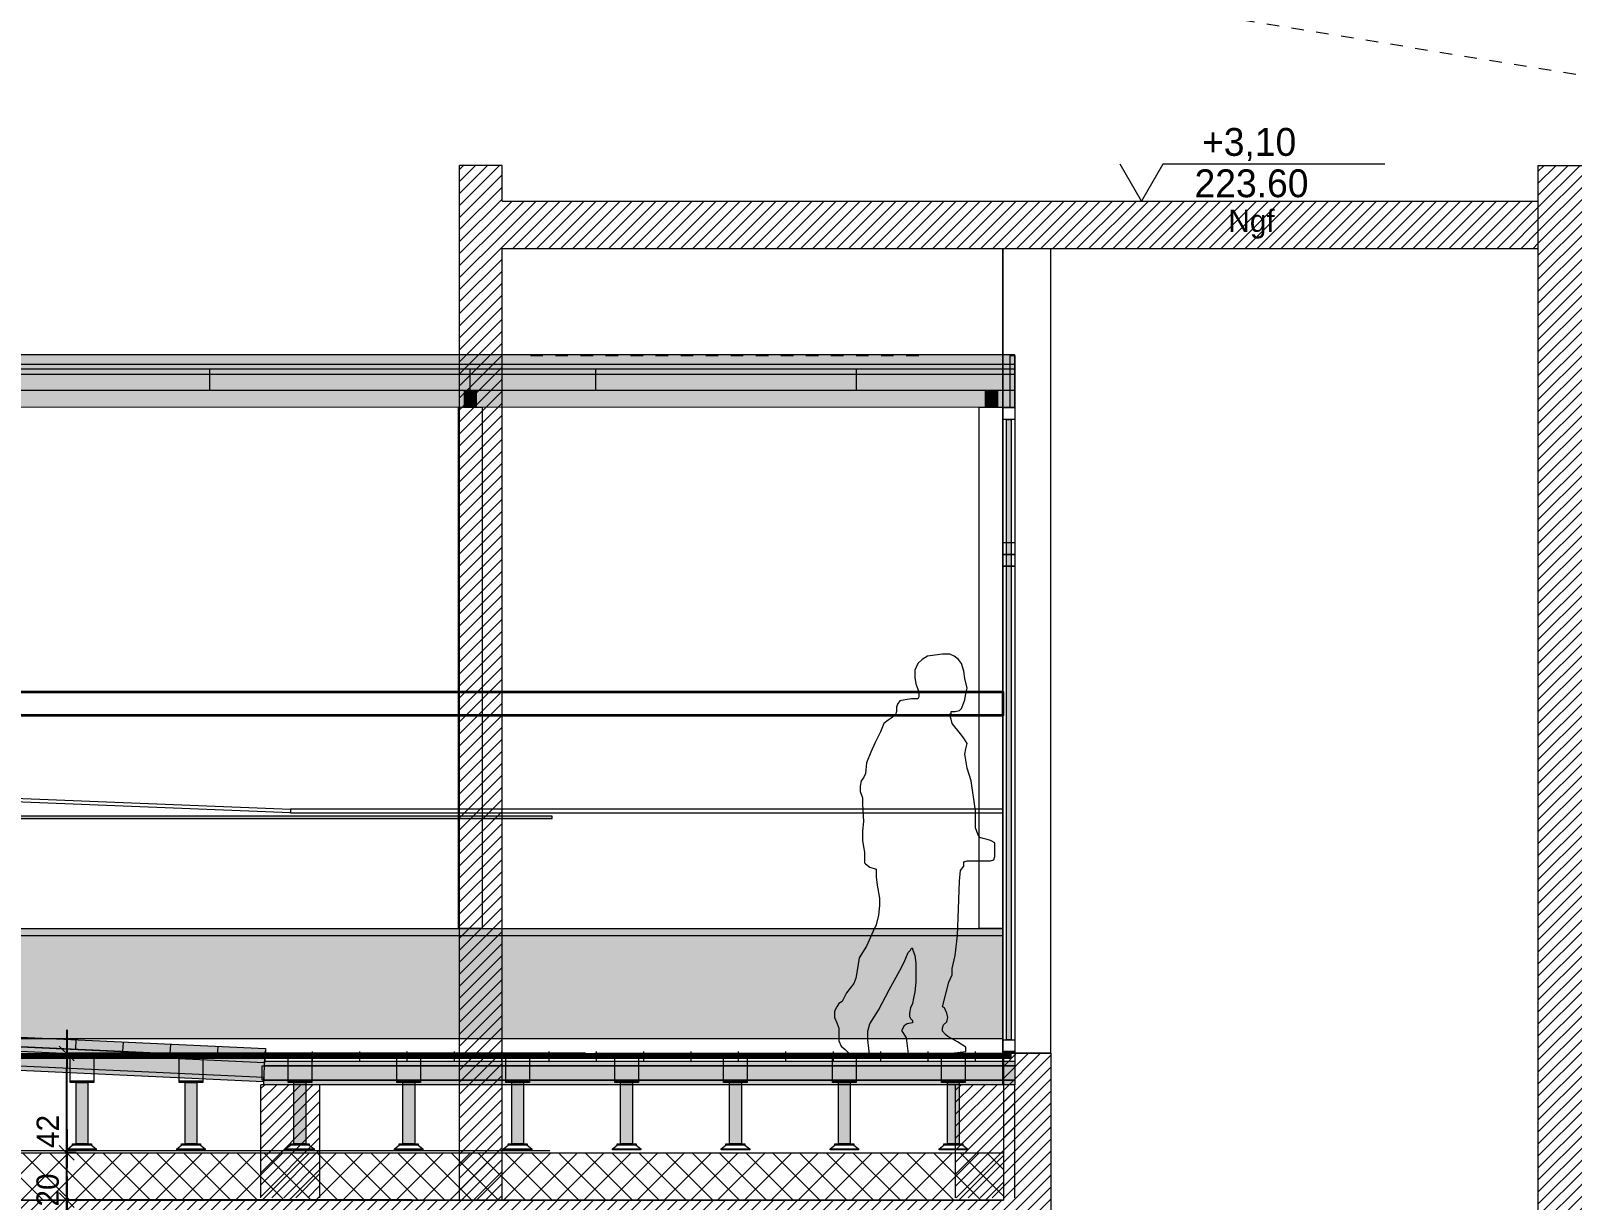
# Model space of a CAD drawing. Header units: centimetres. Extents: x -6341 to 23117, y -10090 to 8065.
# Drawn here: x 8779 to 9430, y -5152 to -4658 of the extents above; entities that cross this region are included whole.
import ezdxf

# ---------------------------------------------------------------- set-up
doc = ezdxf.new("R2010")
doc.units = ezdxf.units.CM
doc.header["$LTSCALE"] = 12.7
doc.header["$PDMODE"] = 1
doc.header["$PDSIZE"] = -2
doc.linetypes.add('Style de ligne -18', pattern=[0.328084, 0.109361, -0.218723])
doc.linetypes.add('VW-01', pattern=[0.83312, 0.41656, -0.41656])
doc.layers.get('0').update_dxf_attribs({"lineweight": 5})
for name, color, linetype, lineweight in [('B BATI-murs', 7, 'Continuous', 35), ('B Général', 7, 'Continuous', 5), ('C ANNOTATIONS-cotation', 7, 'Continuous', 5), ('Général', 7, 'Continuous', 5)]:
    doc.layers.add(name, color=color, linetype=linetype, lineweight=lineweight)
doc.styles.add('Arial', font='arial.ttf')
doc.styles.add('Eurostile', font='')
doc.styles.get('Eurostile').set_extended_font_data('Eurostile')
doc.dimstyles.new('100é', dxfattribs={"dimtxt": 30.30306, "dimasz": 6.232178, "dimexe": 0, "dimexo": 25, "dimgap": 1, "dimtad": 1, "dimdec": 1, "dimtxsty": 'Arial', "dimblk": 'VW_SLASH', "dimblk1": 'VW_SLASH', "dimblk2": 'VW_SLASH', "dimcen": 0, "dimdle": 10, "dimse1": 1, "dimse2": 1, "dimazin": 0, "dimtfac": 1, "dimtdec": 1, "dimtix": 1, "dimtmove": 0, "dimatfit": 0, "dimldrblk": 'VW_FILLEDARROW', "dimfxl": 1, "dimfrac": 2, "dimtolj": 1, "dimarcsym": 0})
pattern_1 = [(45, (0, 0), (2.4253472, -2.6458333), [])]

# ---------------------------------------------------------------- blocks, each defined once
blk = doc.blocks.new('Groupe-184-1')
at = {"layer": 'B BATI-murs', "linetype": 'Continuous', "lineweight": 0}
for points in [[(8795.48, -5102.13), (8805.48, -5102.13), (8805.48, -5102.63), (8795.48, -5102.63)], [(8797.98, -5102.63), (8802.98, -5102.63), (8802.98, -5128.63), (8797.98, -5128.63)], [(8796.48, -5128.63), (8804.48, -5128.63), (8804.48, -5129.13), (8796.48, -5129.13)], [(8794.48, -5130.63), (8806.48, -5130.63), (8806.48, -5131.13), (8794.48, -5131.13)]]:
    blk.add_hatch(color=7, dxfattribs=at).paths.add_polyline_path(points)
at = {"layer": 'B BATI-murs', "color": 7, "linetype": 'Continuous', "lineweight": 13}
for p, q in [((8794.48, -5130.63), (8796.48, -5129.13)), ((8804.48, -5129.13), (8806.48, -5130.63))]:
    blk.add_line(p, q, dxfattribs=at)
at = {"layer": 'B BATI-murs', "color": 7, "linetype": 'Continuous', "lineweight": 13, "flags": 128}
for points in [[(8795.48, -5102.13), (8805.48, -5102.13), (8805.48, -5102.63), (8795.48, -5102.63)], [(8797.98, -5102.63), (8802.98, -5102.63), (8802.98, -5128.63), (8797.98, -5128.63)], [(8796.48, -5128.63), (8804.48, -5128.63), (8804.48, -5129.13), (8796.48, -5129.13)], [(8794.48, -5130.63), (8806.48, -5130.63), (8806.48, -5131.13), (8794.48, -5131.13)]]:
    blk.add_lwpolyline(points, close=True, dxfattribs=at)
blk = doc.blocks.new('Groupe-185-1')
at = {"layer": 'B BATI-murs', "linetype": 'Continuous', "lineweight": 0}
for points in [[(8841.48, -5102.13), (8851.48, -5102.13), (8851.48, -5102.63), (8841.48, -5102.63)], [(8843.98, -5102.63), (8848.98, -5102.63), (8848.98, -5128.63), (8843.98, -5128.63)], [(8842.48, -5128.63), (8850.48, -5128.63), (8850.48, -5129.13), (8842.48, -5129.13)], [(8840.48, -5130.63), (8852.48, -5130.63), (8852.48, -5131.13), (8840.48, -5131.13)]]:
    blk.add_hatch(color=7, dxfattribs=at).paths.add_polyline_path(points)
at = {"layer": 'B BATI-murs', "color": 7, "linetype": 'Continuous', "lineweight": 13}
for p, q in [((8840.48, -5130.63), (8842.48, -5129.13)), ((8850.48, -5129.13), (8852.48, -5130.63))]:
    blk.add_line(p, q, dxfattribs=at)
at = {"layer": 'B BATI-murs', "color": 7, "linetype": 'Continuous', "lineweight": 13, "flags": 128}
for points in [[(8841.48, -5102.13), (8851.48, -5102.13), (8851.48, -5102.63), (8841.48, -5102.63)], [(8843.98, -5102.63), (8848.98, -5102.63), (8848.98, -5128.63), (8843.98, -5128.63)], [(8842.48, -5128.63), (8850.48, -5128.63), (8850.48, -5129.13), (8842.48, -5129.13)], [(8840.48, -5130.63), (8852.48, -5130.63), (8852.48, -5131.13), (8840.48, -5131.13)]]:
    blk.add_lwpolyline(points, close=True, dxfattribs=at)
blk = doc.blocks.new('Groupe-186-1')
at = {"layer": 'B BATI-murs', "linetype": 'Continuous', "lineweight": 0}
for points in [[(8887.48, -5102.13), (8897.48, -5102.13), (8897.48, -5102.63), (8887.48, -5102.63)], [(8889.98, -5102.63), (8894.98, -5102.63), (8894.98, -5128.63), (8889.98, -5128.63)], [(8888.48, -5128.63), (8896.48, -5128.63), (8896.48, -5129.13), (8888.48, -5129.13)], [(8886.48, -5130.63), (8898.48, -5130.63), (8898.48, -5131.13), (8886.48, -5131.13)]]:
    blk.add_hatch(color=7, dxfattribs=at).paths.add_polyline_path(points)
at = {"layer": 'B BATI-murs', "color": 7, "linetype": 'Continuous', "lineweight": 13}
for p, q in [((8886.48, -5130.63), (8888.48, -5129.13)), ((8896.48, -5129.13), (8898.48, -5130.63))]:
    blk.add_line(p, q, dxfattribs=at)
at = {"layer": 'B BATI-murs', "color": 7, "linetype": 'Continuous', "lineweight": 13, "flags": 128}
for points in [[(8887.48, -5102.13), (8897.48, -5102.13), (8897.48, -5102.63), (8887.48, -5102.63)], [(8889.98, -5102.63), (8894.98, -5102.63), (8894.98, -5128.63), (8889.98, -5128.63)], [(8888.48, -5128.63), (8896.48, -5128.63), (8896.48, -5129.13), (8888.48, -5129.13)], [(8886.48, -5130.63), (8898.48, -5130.63), (8898.48, -5131.13), (8886.48, -5131.13)]]:
    blk.add_lwpolyline(points, close=True, dxfattribs=at)
blk = doc.blocks.new('Groupe-187-1')
at = {"layer": 'B BATI-murs', "linetype": 'Continuous', "lineweight": 0}
for points in [[(8933.48, -5102.13), (8943.48, -5102.13), (8943.48, -5102.63), (8933.48, -5102.63)], [(8935.98, -5102.63), (8940.98, -5102.63), (8940.98, -5128.63), (8935.98, -5128.63)], [(8934.48, -5128.63), (8942.48, -5128.63), (8942.48, -5129.13), (8934.48, -5129.13)], [(8932.48, -5130.63), (8944.48, -5130.63), (8944.48, -5131.13), (8932.48, -5131.13)]]:
    blk.add_hatch(color=7, dxfattribs=at).paths.add_polyline_path(points)
at = {"layer": 'B BATI-murs', "color": 7, "linetype": 'Continuous', "lineweight": 13}
for p, q in [((8932.48, -5130.63), (8934.48, -5129.13)), ((8942.48, -5129.13), (8944.48, -5130.63))]:
    blk.add_line(p, q, dxfattribs=at)
at = {"layer": 'B BATI-murs', "color": 7, "linetype": 'Continuous', "lineweight": 13, "flags": 128}
for points in [[(8933.48, -5102.13), (8943.48, -5102.13), (8943.48, -5102.63), (8933.48, -5102.63)], [(8935.98, -5102.63), (8940.98, -5102.63), (8940.98, -5128.63), (8935.98, -5128.63)], [(8934.48, -5128.63), (8942.48, -5128.63), (8942.48, -5129.13), (8934.48, -5129.13)], [(8932.48, -5130.63), (8944.48, -5130.63), (8944.48, -5131.13), (8932.48, -5131.13)]]:
    blk.add_lwpolyline(points, close=True, dxfattribs=at)
blk = doc.blocks.new('Groupe-188-1')
at = {"layer": 'B BATI-murs', "linetype": 'Continuous', "lineweight": 0}
for points in [[(8979.48, -5102.13), (8989.48, -5102.13), (8989.48, -5102.63), (8979.48, -5102.63)], [(8981.98, -5102.63), (8986.98, -5102.63), (8986.98, -5128.63), (8981.98, -5128.63)], [(8980.48, -5128.63), (8988.48, -5128.63), (8988.48, -5129.13), (8980.48, -5129.13)], [(8978.48, -5130.63), (8990.48, -5130.63), (8990.48, -5131.13), (8978.48, -5131.13)]]:
    blk.add_hatch(color=7, dxfattribs=at).paths.add_polyline_path(points)
at = {"layer": 'B BATI-murs', "color": 7, "linetype": 'Continuous', "lineweight": 13}
for p, q in [((8978.48, -5130.63), (8980.48, -5129.13)), ((8988.48, -5129.13), (8990.48, -5130.63))]:
    blk.add_line(p, q, dxfattribs=at)
at = {"layer": 'B BATI-murs', "color": 7, "linetype": 'Continuous', "lineweight": 13, "flags": 128}
for points in [[(8979.48, -5102.13), (8989.48, -5102.13), (8989.48, -5102.63), (8979.48, -5102.63)], [(8981.98, -5102.63), (8986.98, -5102.63), (8986.98, -5128.63), (8981.98, -5128.63)], [(8980.48, -5128.63), (8988.48, -5128.63), (8988.48, -5129.13), (8980.48, -5129.13)], [(8978.48, -5130.63), (8990.48, -5130.63), (8990.48, -5131.13), (8978.48, -5131.13)]]:
    blk.add_lwpolyline(points, close=True, dxfattribs=at)
blk = doc.blocks.new('Groupe-189-1')
at = {"layer": 'B BATI-murs', "linetype": 'Continuous', "lineweight": 0}
for points in [[(9025.48, -5102.13), (9035.48, -5102.13), (9035.48, -5102.63), (9025.48, -5102.63)], [(9027.98, -5102.63), (9032.98, -5102.63), (9032.98, -5128.63), (9027.98, -5128.63)], [(9026.48, -5128.63), (9034.48, -5128.63), (9034.48, -5129.13), (9026.48, -5129.13)], [(9024.48, -5130.63), (9036.48, -5130.63), (9036.48, -5131.13), (9024.48, -5131.13)]]:
    blk.add_hatch(color=7, dxfattribs=at).paths.add_polyline_path(points)
at = {"layer": 'B BATI-murs', "color": 7, "linetype": 'Continuous', "lineweight": 13}
for p, q in [((9024.48, -5130.63), (9026.48, -5129.13)), ((9034.48, -5129.13), (9036.48, -5130.63))]:
    blk.add_line(p, q, dxfattribs=at)
at = {"layer": 'B BATI-murs', "color": 7, "linetype": 'Continuous', "lineweight": 13, "flags": 128}
for points in [[(9025.48, -5102.13), (9035.48, -5102.13), (9035.48, -5102.63), (9025.48, -5102.63)], [(9027.98, -5102.63), (9032.98, -5102.63), (9032.98, -5128.63), (9027.98, -5128.63)], [(9026.48, -5128.63), (9034.48, -5128.63), (9034.48, -5129.13), (9026.48, -5129.13)], [(9024.48, -5130.63), (9036.48, -5130.63), (9036.48, -5131.13), (9024.48, -5131.13)]]:
    blk.add_lwpolyline(points, close=True, dxfattribs=at)
blk = doc.blocks.new('Groupe-190-1')
at = {"layer": 'B BATI-murs', "linetype": 'Continuous', "lineweight": 0}
for points in [[(9071.48, -5102.13), (9081.48, -5102.13), (9081.48, -5102.63), (9071.48, -5102.63)], [(9073.98, -5102.63), (9078.98, -5102.63), (9078.98, -5128.63), (9073.98, -5128.63)], [(9072.48, -5128.63), (9080.48, -5128.63), (9080.48, -5129.13), (9072.48, -5129.13)], [(9070.48, -5130.63), (9082.48, -5130.63), (9082.48, -5131.13), (9070.48, -5131.13)]]:
    blk.add_hatch(color=7, dxfattribs=at).paths.add_polyline_path(points)
at = {"layer": 'B BATI-murs', "color": 7, "linetype": 'Continuous', "lineweight": 13}
for p, q in [((9070.48, -5130.63), (9072.48, -5129.13)), ((9080.48, -5129.13), (9082.48, -5130.63))]:
    blk.add_line(p, q, dxfattribs=at)
at = {"layer": 'B BATI-murs', "color": 7, "linetype": 'Continuous', "lineweight": 13, "flags": 128}
for points in [[(9071.48, -5102.13), (9081.48, -5102.13), (9081.48, -5102.63), (9071.48, -5102.63)], [(9073.98, -5102.63), (9078.98, -5102.63), (9078.98, -5128.63), (9073.98, -5128.63)], [(9072.48, -5128.63), (9080.48, -5128.63), (9080.48, -5129.13), (9072.48, -5129.13)], [(9070.48, -5130.63), (9082.48, -5130.63), (9082.48, -5131.13), (9070.48, -5131.13)]]:
    blk.add_lwpolyline(points, close=True, dxfattribs=at)
blk = doc.blocks.new('Groupe-191-1')
at = {"layer": 'B BATI-murs', "linetype": 'Continuous', "lineweight": 0}
for points in [[(9117.48, -5102.13), (9127.48, -5102.13), (9127.48, -5102.63), (9117.48, -5102.63)], [(9119.98, -5102.63), (9124.98, -5102.63), (9124.98, -5128.63), (9119.98, -5128.63)], [(9118.48, -5128.63), (9126.48, -5128.63), (9126.48, -5129.13), (9118.48, -5129.13)], [(9116.48, -5130.63), (9128.48, -5130.63), (9128.48, -5131.13), (9116.48, -5131.13)]]:
    blk.add_hatch(color=7, dxfattribs=at).paths.add_polyline_path(points)
at = {"layer": 'B BATI-murs', "color": 7, "linetype": 'Continuous', "lineweight": 13}
for p, q in [((9116.48, -5130.63), (9118.48, -5129.13)), ((9126.48, -5129.13), (9128.48, -5130.63))]:
    blk.add_line(p, q, dxfattribs=at)
at = {"layer": 'B BATI-murs', "color": 7, "linetype": 'Continuous', "lineweight": 13, "flags": 128}
for points in [[(9117.48, -5102.13), (9127.48, -5102.13), (9127.48, -5102.63), (9117.48, -5102.63)], [(9119.98, -5102.63), (9124.98, -5102.63), (9124.98, -5128.63), (9119.98, -5128.63)], [(9118.48, -5128.63), (9126.48, -5128.63), (9126.48, -5129.13), (9118.48, -5129.13)], [(9116.48, -5130.63), (9128.48, -5130.63), (9128.48, -5131.13), (9116.48, -5131.13)]]:
    blk.add_lwpolyline(points, close=True, dxfattribs=at)
blk = doc.blocks.new('Groupe-192-1')
at = {"layer": 'B BATI-murs', "linetype": 'Continuous', "lineweight": 0}
for points in [[(9163.48, -5102.13), (9173.48, -5102.13), (9173.48, -5102.63), (9163.48, -5102.63)], [(9165.98, -5102.63), (9170.98, -5102.63), (9170.98, -5128.63), (9165.98, -5128.63)], [(9164.48, -5128.63), (9172.48, -5128.63), (9172.48, -5129.13), (9164.48, -5129.13)], [(9162.48, -5130.63), (9174.48, -5130.63), (9174.48, -5131.13), (9162.48, -5131.13)]]:
    blk.add_hatch(color=7, dxfattribs=at).paths.add_polyline_path(points)
at = {"layer": 'B BATI-murs', "color": 7, "linetype": 'Continuous', "lineweight": 13}
for p, q in [((9162.48, -5130.63), (9164.48, -5129.13)), ((9172.48, -5129.13), (9174.48, -5130.63))]:
    blk.add_line(p, q, dxfattribs=at)
at = {"layer": 'B BATI-murs', "color": 7, "linetype": 'Continuous', "lineweight": 13, "flags": 128}
for points in [[(9163.48, -5102.13), (9173.48, -5102.13), (9173.48, -5102.63), (9163.48, -5102.63)], [(9165.98, -5102.63), (9170.98, -5102.63), (9170.98, -5128.63), (9165.98, -5128.63)], [(9164.48, -5128.63), (9172.48, -5128.63), (9172.48, -5129.13), (9164.48, -5129.13)], [(9162.48, -5130.63), (9174.48, -5130.63), (9174.48, -5131.13), (9162.48, -5131.13)]]:
    blk.add_lwpolyline(points, close=True, dxfattribs=at)
blk = doc.blocks.new('Groupe-197-1')
at = {"layer": 'B Général', "linetype": 'Continuous', "lineweight": 5, "true_color": 0x808080}
h = blk.add_hatch(dxfattribs=at)
h.set_pattern_fill('BOIS FIL HOR', color=8, style=0, pattern_type=2)
h.set_pattern_definition([(0, (10389.48964, -10248.18967), (0.352777777, -0.440972222), [])])
h.paths.add_polyline_path([(8442.48, -5090.37), (8999.18, -5090.37), (8999.18, -5092.37), (8442.48, -5092.37)])
h = blk.add_hatch(dxfattribs=at)
h.set_pattern_fill('BOIS FIL HOR', color=8, style=0, pattern_type=2)
h.set_pattern_definition([(0, (10517.98964, -10248.1429), (0.352777777, -0.440972222), [])])
h.paths.add_polyline_path([(9017.02, -5090.32), (9189.67, -5090.32), (9189.67, -5092.32), (9017.02, -5092.32)])
at = {"layer": 'B Général', "flags": 128}
for points in [[(8442.48, -5090.37), (8999.18, -5090.37), (8999.18, -5092.37), (8442.48, -5092.37)], [(9017.02, -5090.32), (9189.67, -5090.32), (9189.67, -5092.32), (9017.02, -5092.32)]]:
    blk.add_lwpolyline(points, close=True, dxfattribs=at)
at = {"layer": 'Général', "color": 7, "linetype": 'Continuous', "lineweight": 5, "flags": 128}
for points in [[(8795.48, -5092.13), (8805.48, -5092.13), (8805.48, -5102.13), (8795.48, -5102.13)], [(8841.48, -5092.13), (8851.48, -5092.13), (8851.48, -5102.13), (8841.48, -5102.13)], [(8887.48, -5092.13), (8897.48, -5092.13), (8897.48, -5102.13), (8887.48, -5102.13)], [(8933.48, -5092.13), (8943.48, -5092.13), (8943.48, -5102.13), (8933.48, -5102.13)], [(8979.48, -5092.13), (8989.48, -5092.13), (8989.48, -5102.13), (8979.48, -5102.13)], [(9025.48, -5092.13), (9035.48, -5092.13), (9035.48, -5102.13), (9025.48, -5102.13)], [(9071.48, -5092.13), (9081.48, -5092.13), (9081.48, -5102.13), (9071.48, -5102.13)], [(9117.48, -5092.13), (9127.48, -5092.13), (9127.48, -5102.13), (9117.48, -5102.13)], [(9163.48, -5092.13), (9173.48, -5092.13), (9173.48, -5102.13), (9163.48, -5102.13)]]:
    blk.add_lwpolyline(points, close=True, dxfattribs=at)
at = {"layer": 'Général', "color": 7}
for name in ['Groupe-184-1', 'Groupe-185-1', 'Groupe-186-1', 'Groupe-187-1', 'Groupe-188-1', 'Groupe-189-1', 'Groupe-190-1', 'Groupe-191-1', 'Groupe-192-1']:
    blk.add_blockref(name, (0, 0), dxfattribs=at)
blk = doc.blocks.new('Groupe-198-1')
at = {"layer": 'B Général', "color": 150, "lineweight": 18, "true_color": 0x007fff, "flags": 128}
blk.add_lwpolyline([(8443.48, -5116.37), (8443.48, -5131.37), (8998.02, -5131.37)], dxfattribs=at)
at = {"layer": 'B Général', "color": 7}
blk.add_blockref('Groupe-197-1', (0, 0), dxfattribs=at)
blk = doc.blocks.new('Homme 20PN')
at = {"layer": 'B Général', "color": 7, "linetype": 'Continuous', "lineweight": 5, "flags": 128}
blk.add_lwpolyline([(-14.67, 170.03), (-11.52, 170.03), (-8.36, 169.58), (-5.21, 169.13), (-2.95, 167.78), (-1.15, 165.98), (0.21, 163.28), (0.21, 160.13), (-0.25, 157.43), (-1.15, 155.18), (-1.6, 154.28), (-1.6, 152.93), (-1.6, 152.03), (-1.15, 151.13), (1.56, 151.13), (4.26, 150.68), (6.52, 150.23), (7.42, 148.88), (7.87, 147.53), (7.87, 145.73), (8.32, 144.37), (10.13, 143.02), (11.48, 142.12), (13.28, 140.77), (14.63, 137.17), (16.89, 132.67), (18.69, 128.62), (20.5, 124.12), (20.95, 119.62), (21.85, 117.82), (22.75, 116.47), (23.2, 114.22), (23.2, 111.97), (22.3, 109.27), (22.3, 106.57), (21.85, 99.36), (22.3, 95.31), (22.3, 91.26), (21.85, 88.56), (21.4, 86.31), (21.4, 84.06), (21.4, 83.16), (21.4, 81.81), (20.95, 81.36), (19.14, 80.01), (16.44, 79.11), (16.44, 75.96), (15.99, 72.36), (15.09, 66.96), (15.09, 63.81), (15.54, 59.75), (16.44, 55.7), (17.79, 53), (20.5, 46.7), (23.65, 41.75), (24.1, 39.05), (24.55, 36.35), (25.01, 33.2), (25.91, 30.95), (29.06, 26.9), (30.87, 23.3), (32.22, 22.4), (33.12, 21.04), (34.02, 19.24), (34.02, 16.54), (33.12, 14.29), (32.22, 12.04), (32.22, 6.64), (31.32, 4.39), (29.51, 3.04), (27.71, 1.24), (25.46, 0.34), (23.2, -0.11), (22.3, -0.11), (21.4, -0.56), (20.5, -0.11), (19.59, -0.11), (19.14, -0.11), (19.59, 3.49), (20.05, 7.09), (20.05, 10.69), (19.14, 13.84), (15.54, 19.69), (11.03, 28.25), (6.52, 36.35), (4.71, 39.95), (2.91, 44), (2.01, 44.9), (1.56, 45.8), (1.11, 45.8), (1.11, 45.35), (0.21, 42.65), (-0.25, 39.5), (-0.25, 35.45), (-0.25, 31.4), (0.21, 27.35), (0.66, 24.65), (1.11, 22.4), (2.01, 20.59), (2.46, 18.34), (2.46, 16.99), (2.01, 16.09), (1.11, 15.19), (1.11, 14.29), (3.36, 13.84), (4.71, 12.94), (5.62, 11.14), (5.62, 10.69), (5.62, 10.69), (5.17, 10.24), (3.81, 7.99), (2.91, 1.24), (2.01, 0.79), (-0.7, 0.79), (-3.4, 0.79), (-6.56, 0.79), (-11.97, 1.24), (-17.83, 1.69), (-21.44, 2.14), (-21.44, 3.94), (-17.83, 6.19), (-13.77, 8.44), (-12.87, 9.34), (-11.52, 10.69), (-11.52, 12.04), (-11.97, 13.39), (-13.32, 14.74), (-13.77, 16.54), (-13.32, 18.34), (-12.87, 19.69), (-12.42, 20.59), (-11.52, 21.04), (-14.22, 31.4), (-15.58, 34.55), (-15.58, 37.25), (-16.93, 42.65), (-17.83, 51.2), (-18.28, 62.45), (-18.73, 74.16), (-19.18, 78.66), (-20.54, 80.46), (-20.54, 82.26), (-21.89, 82.71), (-24.14, 82.71), (-26.85, 82.71), (-29.55, 82.71), (-31.81, 82.71), (-33.16, 83.16), (-33.61, 84.51), (-33.61, 85.86), (-33.61, 87.21), (-33.61, 88.56), (-33.61, 89.91), (-33.61, 90.36), (-31.81, 91.26), (-30.46, 91.71), (-28.65, 92.16), (-27.3, 92.61), (-26.4, 93.96), (-25.5, 96.66), (-25.5, 98.91), (-25.5, 101.61), (-25.5, 103.87), (-23.69, 116.47), (-21.89, 121.87), (-20.99, 127.72), (-21.44, 129.97), (-21.89, 132.22), (-20.54, 134.47), (-19.18, 136.27), (-15.58, 140.77), (-15.13, 142.57), (-14.67, 144.37), (-14.67, 144.83), (-15.13, 144.83), (-15.13, 145.73), (-16.93, 145.73), (-18.73, 146.18), (-19.63, 147.08), (-20.09, 148.43), (-20.99, 150.68), (-21.44, 153.38), (-21.89, 155.63), (-20.99, 159.68), (-20.54, 162.83), (-19.63, 165.98), (-18.28, 167.78), (-16.48, 169.13), (-14.67, 170.03), (-14.67, 170.03)], close=True, dxfattribs=at)
blk = doc.blocks.new('VW_SLASH')
at = {"color": 0, "linetype": 'ByBlock', "lineweight": -2}
blk.add_line((1.6, 0), (-1, 0), dxfattribs=at)
at = {"color": 0, "linetype": 'VW-01', "lineweight": 20, "flags": 128}
blk.add_lwpolyline([(0.5, 0.5), (-0.5, -0.5)], dxfattribs=at)
blk = doc.blocks.new('*D1281')
at = {"layer": 'C ANNOTATIONS-cotation', "color": 0, "linetype": 'Continuous', "lineweight": -2, "transparency": 16777216}
for p, q in [((9013.2, -5090.37), (8794, -5090.37)), ((8794, -5126.14), (8794, -5096.6)), ((8798.07, -5132.37), (8794, -5132.37))]:
    blk.add_line(p, q, dxfattribs=at)
at = {"layer": 'Defpoints', "color": 0, "transparency": 16777216}
for p in [(8794, -5090.37), (9038.2, -5090.37), (8823.07, -5132.37)]:
    blk.add_point(p, dxfattribs=at)
at = {"layer": 'C ANNOTATIONS-cotation', "color": 0, "lineweight": -2, "transparency": 16777216, "xscale": 6.232177734375, "yscale": 6.232177734375, "zscale": 6.232177734375}
for p, rotation in [((8794, -5090.37), 90), ((8794, -5132.37), 270)]:
    blk.add_blockref('VW_SLASH', p, dxfattribs=dict(at, rotation=rotation))
at = {"layer": 'C ANNOTATIONS-cotation', "color": 0, "lineweight": 5, "transparency": 16777216, "insert": (8786.01, -5123.34), "char_height": 9.412, "attachment_point": 5, "rotation": 90, "style": 'Eurostile'}
blk.add_mtext('\\A1;42', dxfattribs=at)
blk = doc.blocks.new('VW_FILLEDARROW')
at = {"linetype": 'Continuous', "lineweight": 0}
blk.add_hatch(color=0, dxfattribs=at).paths.add_polyline_path([(-1.6, 0.43), (0, 0), (-1.6, -0.43)])
at = {"color": 0, "linetype": 'VW-01', "lineweight": 5, "flags": 128}
blk.add_lwpolyline([(-1.6, 0.43), (0, 0), (-1.6, -0.43)], close=True, dxfattribs=at)
blk = doc.blocks.new('*D1282')
at = {"layer": 'C ANNOTATIONS-cotation', "color": 0, "linetype": 'Continuous', "lineweight": -2, "transparency": 16777216}
for p, q in [((8798.07, -5132.37), (8794, -5132.37)), ((8794, -5146.14), (8794, -5138.6)), ((8939.64, -5152.37), (8794, -5152.37))]:
    blk.add_line(p, q, dxfattribs=at)
at = {"layer": 'Defpoints', "color": 0, "transparency": 16777216}
for p in [(8794, -5132.37), (8823.07, -5132.37), (8964.64, -5152.37)]:
    blk.add_point(p, dxfattribs=at)
at = {"layer": 'C ANNOTATIONS-cotation', "color": 0, "lineweight": -2, "transparency": 16777216, "xscale": 6.232177734375, "yscale": 6.232177734375, "zscale": 6.232177734375}
for p, rotation in [((8794, -5132.37), 90), ((8794, -5152.37), 270)]:
    blk.add_blockref('VW_SLASH', p, dxfattribs=dict(at, rotation=rotation))
at = {"layer": 'C ANNOTATIONS-cotation', "color": 0, "lineweight": 5, "transparency": 16777216, "insert": (8786.01, -5148.07), "char_height": 9.412, "attachment_point": 5, "rotation": 90, "style": 'Eurostile'}
blk.add_mtext('\\A1;20', dxfattribs=at)
blk = doc.blocks.new('*D1283')
at = {"layer": 'C ANNOTATIONS-cotation', "color": 0, "linetype": 'Continuous', "lineweight": -2, "transparency": 16777216}
for p, q in [((8939.64, -5152.37), (8794, -5152.37)), ((8794, -5170.14), (8794, -5158.6)), ((8965.03, -5176.37), (8794, -5176.37))]:
    blk.add_line(p, q, dxfattribs=at)
at = {"layer": 'Defpoints', "color": 0, "transparency": 16777216}
for p in [(8794, -5152.37), (8964.64, -5152.37), (8990.03, -5176.37)]:
    blk.add_point(p, dxfattribs=at)
at = {"layer": 'C ANNOTATIONS-cotation', "color": 0, "lineweight": -2, "transparency": 16777216, "xscale": 6.232177734375, "yscale": 6.232177734375, "zscale": 6.232177734375}
for p, rotation in [((8794, -5152.37), 90), ((8794, -5176.37), 270)]:
    blk.add_blockref('VW_SLASH', p, dxfattribs=dict(at, rotation=rotation))
at = {"layer": 'C ANNOTATIONS-cotation', "color": 0, "lineweight": 5, "transparency": 16777216, "insert": (8786.01, -5185.02), "char_height": 9.412, "attachment_point": 5, "rotation": 90, "style": 'Eurostile'}
blk.add_mtext('\\A1;24', dxfattribs=at)
blk = doc.blocks.new('Groupe-1015-1')
at = {"layer": 'B Général', "color": 7, "linetype": 'Continuous', "lineweight": 13, "flags": 128}
blk.add_lwpolyline([(9350.7, -4714.82), (9256.98, -4714.82), (9248, -4730.37), (9239.02, -4714.82)], dxfattribs=at)
at = {"layer": 'B Général', "color": 7, "attachment_point": 2, "rotation": 360, "line_spacing_factor": 0.894142, "style": 'Eurostile'}
for s, insert, char_height in [('+3,10', (9293.45, -4699.52), 11.765), ('223.60', (9294.45, -4716.99), 11.765), ('Ngf', (9294.45, -4734.02), 9.412)]:
    blk.add_mtext(s, dxfattribs=dict(at, insert=insert, char_height=char_height))

msp = doc.modelspace()

# ---------------------------------------------------------------- hatches: boundary and pattern name
at = {"layer": 'B Général', "linetype": 'Continuous', "lineweight": 5}
h = msp.add_hatch(dxfattribs=at)
h.set_pattern_fill('50_BETON', style=0, pattern_type=2)
h.set_pattern_definition(pattern_1)
h.paths.add_polyline_path([(8959.89, -5152.37), (8977.89, -5152.37), (8977.89, -4715.37), (8959.89, -4715.37)])
h = msp.add_hatch(dxfattribs=at)
h.set_pattern_fill('50_BETON', style=0, pattern_type=2)
h.set_pattern_definition(pattern_1)
h.paths.add_polyline_path([(9435.45, -4715.37), (9415.45, -4715.37), (9415.45, -6269.38), (9435.45, -6269.38)])
h = msp.add_hatch(dxfattribs=at)
h.set_pattern_fill('50_BETON', style=0, pattern_type=2)
h.set_pattern_definition(pattern_1)
h.paths.add_polyline_path([(9415.45, -4730.37), (8977.89, -4730.37), (8977.89, -4750.37), (9415.45, -4750.37)])
at = {"layer": 'B Général', "linetype": 'Continuous', "lineweight": 0, "true_color": 0x848484}
msp.add_hatch(color=252, dxfattribs=at).paths.add_polyline_path([(9194.48, -4817.35), (9194.48, -4795.37), (7638.48, -4795.37), (7638.48, -4817.38)])
at = {"layer": 'B Général', "linetype": 'Continuous', "lineweight": 0, "true_color": 0x808080}
msp.add_hatch(color=8, dxfattribs=at).paths.add_polyline_path([(9192.48, -4795.64), (9194.48, -4795.64), (9194.48, -4817.64), (9192.48, -4817.64)])
at = {"layer": 'B Général', "linetype": 'Continuous', "lineweight": 0, "true_color": 0x777777}
for points in [[(8961.98, -4810.4), (8966.98, -4810.4), (8966.98, -4817.38), (8961.98, -4817.38)], [(9182.1, -4810.4), (9187.1, -4810.4), (9187.1, -4817.38), (9182.1, -4817.38)], [(7888.48, -5046.52), (8877.66, -5092.36), (8877.57, -5094.36), (7888.38, -5048.51)], [(7888.34, -5054.52), (8877.29, -5100.35), (8877.19, -5102.36), (7888.25, -5056.53)], [(8877.62, -5093.61), (9194.48, -5093.61), (9194.48, -5095.61), (8877.62, -5095.61)], [(8877.26, -5101.62), (9194.48, -5101.62), (9194.48, -5103.62), (8877.26, -5103.62)]]:
    msp.add_hatch(color=8, dxfattribs=at).paths.add_polyline_path(points)
at = {"layer": 'B Général', "linetype": 'Continuous', "lineweight": 0, "true_color": 0xc0dcc0}
msp.add_hatch(color=9, dxfattribs=at).paths.add_polyline_path([(9190.98, -4822.64), (9192.98, -4822.64), (9192.98, -5084.61), (9190.98, -5084.61)])
at = {"layer": 'B Général', "linetype": 'Continuous', "lineweight": 0, "true_color": 0xbbbbbb}
msp.add_hatch(color=9, dxfattribs=at).paths.add_polyline_path([(8434.48, -4990.22), (8434.48, -4991.22), (8999.02, -4991.22), (8999.02, -4990.22)])
at = {"layer": 'B Général', "linetype": 'Continuous', "lineweight": 0, "true_color": 0xeeeeee}
msp.add_hatch(color=7, dxfattribs=at).paths.add_polyline_path([(7638.48, -5037.66), (9189.48, -5037.66), (9189.48, -5084.29), (7638.48, -5084.29)])
at = {"layer": 'B Général', "linetype": 'Continuous', "lineweight": 0, "true_color": 0xcccccc}
msp.add_hatch(color=254, dxfattribs=at).paths.add_polyline_path([(7638.48, -5037.66), (9189.48, -5037.66), (9189.48, -5040.74), (7638.48, -5040.74)])
at = {"layer": 'B Général', "linetype": 'Continuous', "lineweight": 0, "true_color": 0xddba99}
msp.add_hatch(color=31, dxfattribs=at).paths.add_polyline_path([(7888.43, -5042.51), (8878, -5088.37), (8877.81, -5092.36), (7888.24, -5046.5)])
at = {"layer": 'B Général', "linetype": 'Continuous', "lineweight": 0, "true_color": 0xaaaaaa}
for points in [[(7888.72, -5046.53), (8877.62, -5092.36), (8877.16, -5102.35), (7888.25, -5056.52)], [(8876.62, -5095.61), (9194.48, -5095.61), (9194.48, -5101.62), (8876.62, -5101.62)]]:
    msp.add_hatch(color=253, dxfattribs=at).paths.add_polyline_path(points)
at = {"layer": 'B Général', "linetype": 'Continuous', "lineweight": 5, "true_color": 0x808080}
h = msp.add_hatch(dxfattribs=at)
h.set_pattern_fill('BOIS FIL HOR', color=8, style=0, pattern_type=2)
h.set_pattern_definition([(0, (9763.59294, -10248.18967), (0.352777777, -0.440972222), [])])
h.paths.add_polyline_path([(8828.46, -5090.37), (8864.89, -5090.37), (8864.89, -5092.37), (8828.46, -5092.37)])
h = msp.add_hatch(dxfattribs=at)
h.set_pattern_fill('BOIS FIL HOR', color=8, style=0, pattern_type=2)
h.set_pattern_definition([(0, (9783.59294, -10248.18967), (0.352777777, -0.440972222), [])])
h.paths.add_polyline_path([(8864.89, -5090.37), (8901.32, -5090.37), (8901.32, -5092.37), (8864.89, -5092.37)])
h = msp.add_hatch(dxfattribs=at)
h.set_pattern_fill('BOIS FIL HOR', color=8, style=0, pattern_type=2)
h.set_pattern_definition([(0, (9803.59294, -10248.18967), (0.352777777, -0.440972222), [])])
h.paths.add_polyline_path([(8901.32, -5090.37), (8937.75, -5090.37), (8937.75, -5092.37), (8901.32, -5092.37)])
h = msp.add_hatch(dxfattribs=at)
h.set_pattern_fill('BOIS FIL HOR', color=8, style=0, pattern_type=2)
h.set_pattern_definition([(0, (9823.59294, -10248.18967), (0.352777777, -0.440972222), [])])
h.paths.add_polyline_path([(8937.75, -5090.37), (8974.18, -5090.37), (8974.18, -5092.37), (8937.75, -5092.37)])
h = msp.add_hatch(dxfattribs=at)
h.set_pattern_fill('BOIS FIL HOR', color=8, style=0, pattern_type=2)
h.set_pattern_definition([(0, (9843.59294, -10248.18967), (0.352777777, -0.440972222), [])])
h.paths.add_polyline_path([(8974.18, -5090.37), (9010.61, -5090.37), (9010.61, -5092.37), (8974.18, -5092.37)])
h = msp.add_hatch(dxfattribs=at)
h.set_pattern_fill('BOIS FIL HOR', color=8, style=0, pattern_type=2)
h.set_pattern_definition([(0, (9863.59294, -10248.18967), (0.352777777, -0.440972222), [])])
h.paths.add_polyline_path([(9010.61, -5090.37), (9047.04, -5090.37), (9047.04, -5092.37), (9010.61, -5092.37)])
h = msp.add_hatch(dxfattribs=at)
h.set_pattern_fill('BOIS FIL HOR', color=8, style=0, pattern_type=2)
h.set_pattern_definition([(0, (9883.59294, -10248.18967), (0.352777777, -0.440972222), [])])
h.paths.add_polyline_path([(9047.04, -5090.37), (9083.47, -5090.37), (9083.47, -5092.37), (9047.04, -5092.37)])
h = msp.add_hatch(dxfattribs=at)
h.set_pattern_fill('BOIS FIL HOR', color=8, style=0, pattern_type=2)
h.set_pattern_definition([(0, (9903.59294, -10248.18967), (0.352777777, -0.440972222), [])])
h.paths.add_polyline_path([(9083.47, -5090.37), (9119.9, -5090.37), (9119.9, -5092.37), (9083.47, -5092.37)])
h = msp.add_hatch(dxfattribs=at)
h.set_pattern_fill('BOIS FIL HOR', color=8, style=0, pattern_type=2)
h.set_pattern_definition([(0, (9923.59294, -10248.18967), (0.352777777, -0.440972222), [])])
h.paths.add_polyline_path([(9119.9, -5090.37), (9156.33, -5090.37), (9156.33, -5092.37), (9119.9, -5092.37)])
h = msp.add_hatch(dxfattribs=at)
h.set_pattern_fill('BOIS FIL HOR', color=8, style=0, pattern_type=2)
h.set_pattern_definition([(0, (9943.59294, -10248.18967), (0.352777777, -0.440972222), [])])
h.paths.add_polyline_path([(9156.33, -5090.37), (9192.76, -5090.37), (9192.76, -5092.37), (9156.33, -5092.37)])
at = {"layer": 'B Général', "linetype": 'Continuous', "lineweight": 5}
h = msp.add_hatch(dxfattribs=at)
h.set_pattern_fill('50_BETON', style=0, pattern_type=2)
h.set_pattern_definition(pattern_1)
h.paths.add_polyline_path([(9209.67, -5090.32), (9189.67, -5090.32), (9189.67, -6269.38), (9209.67, -6269.38)])
h = msp.add_hatch(dxfattribs=at)
h.set_pattern_fill('50_BETON', style=0, pattern_type=2)
h.set_pattern_definition(pattern_1)
h.paths.add_polyline_path([(8875.98, -5103.62), (8875.98, -5151.37), (8900.98, -5151.37), (8900.98, -5103.62)])
h = msp.add_hatch(dxfattribs=at)
h.set_pattern_fill('50_BETON', style=0, pattern_type=2)
h.set_pattern_definition(pattern_1)
h.paths.add_polyline_path([(9169.48, -5103.62), (9169.48, -5151.37), (9194.48, -5151.37), (9194.48, -5103.62)])
at = {"layer": 'B Général', "linetype": 'Continuous', "lineweight": 5, "true_color": 0x808080}
h = msp.add_hatch(dxfattribs=at)
h.set_pattern_fill('02_ISOLANT', color=8, style=0, pattern_type=2)
h.set_pattern_definition([(45, (0, 0), (-5.656854, 5.656854), []), (135, (0, 0), (5.656854, 5.656854), [])])
h.paths.add_polyline_path([(8442.48, -5132.37), (9189.67, -5132.37), (9189.67, -5152.37), (8442.48, -5152.37)])
at = {"layer": 'B Général', "linetype": 'Continuous', "lineweight": 5}
h = msp.add_hatch(dxfattribs=at)
h.set_pattern_fill('50_BETON', style=0, pattern_type=2)
h.set_pattern_definition(pattern_1)
h.paths.add_polyline_path([(9189.67, -5176.37), (9189.67, -5152.37), (8426.48, -5152.37), (8442.48, -5176.37)])

# ---------------------------------------------------------------- linework, layer by layer
at = {"layer": 'B Général', "color": 7, "linetype": 'Continuous', "lineweight": 18}
for p, q in [((8959.89, -5152.37), (8959.89, -4715.37)), ((8977.89, -4730.37), (8977.89, -4715.37)), ((9415.45, -4715.37), (9415.45, -6269.38)), ((8977.89, -4730.37), (9415.45, -4730.37)), ((8977.89, -5152.37), (8977.89, -4750.37)), ((8977.89, -4750.37), (9415.45, -4750.37)), ((9189.67, -5090.32), (9189.67, -5152.37)), ((9209.67, -5090.32), (9209.67, -6269.38)), ((8875.98, -5151.37), (8875.98, -5103.62)), ((8900.98, -5151.37), (8900.98, -5103.62)), ((9169.48, -5151.37), (9169.48, -5103.62)), ((9194.48, -5151.37), (9194.48, -5103.62)), ((8442.48, -5152.37), (9189.67, -5152.37))]:
    msp.add_line(p, q, dxfattribs=at)
at = {"layer": 'B Général', "color": 7, "linetype": 'Continuous', "lineweight": 5}
for p, q in [((8977.89, -4715.37), (8959.89, -4715.37)), ((8959.89, -5152.37), (8959.89, -4715.37)), ((8977.89, -4730.37), (8977.89, -4715.37)), ((9415.45, -4715.37), (9415.45, -6269.38)), ((9415.45, -4715.37), (9435.45, -4715.37)), ((8977.89, -4730.37), (9415.45, -4730.37)), ((8977.89, -5152.37), (8977.89, -4750.37)), ((8977.89, -4750.37), (9415.45, -4750.37)), ((9189.48, -4750.37), (9189.48, -5090.32)), ((9194.48, -4799.43), (7638.48, -4799.43)), ((9194.48, -4801.43), (7638.48, -4801.43)), ((8854.48, -4810.4), (8854.48, -4801.43)), ((8964.48, -4817.38), (8964.48, -4801.43)), ((9017.57, -4810.4), (9017.57, -4801.43)), ((9127.59, -4810.4), (9127.59, -4801.43)), ((9194.48, -4810.64), (9194.49, -5037.64)), ((8797.85, -5084.65), (8797.66, -5088.65)), ((8817.83, -5085.58), (8817.64, -5089.58)), ((8824.8, -5090.37), (9042.8, -5090.37)), ((8837.8, -5086.51), (8837.62, -5090.5)), ((8857.78, -5087.43), (8857.6, -5091.43)), ((8877.7, -5089.61), (8877.52, -5093.61)), ((8877.7, -5089.61), (8877.68, -5093.61)), ((8897.68, -5089.61), (8897.68, -5093.61)), ((8917.68, -5089.61), (8917.68, -5093.61)), ((8937.68, -5089.61), (8937.68, -5093.61)), ((8957.68, -5089.61), (8957.68, -5093.61)), ((8977.68, -5089.61), (8977.68, -5093.61)), ((8997.68, -5089.61), (8997.68, -5093.61)), ((9017.68, -5089.61), (9017.68, -5093.61)), ((9037.68, -5089.61), (9037.68, -5093.61)), ((9057.68, -5089.61), (9057.68, -5093.61)), ((9077.68, -5089.61), (9077.68, -5093.61)), ((9097.68, -5089.61), (9097.68, -5093.61)), ((9117.68, -5089.61), (9117.68, -5093.61)), ((9137.68, -5089.61), (9137.68, -5093.61)), ((9157.68, -5089.61), (9157.68, -5093.61)), ((9177.68, -5089.61), (9177.68, -5093.61)), ((9189.67, -5090.32), (9189.67, -5152.37)), ((9189.67, -5090.32), (9209.67, -5090.32)), ((9209.67, -5090.32), (9209.67, -6269.38)), ((8900.98, -5103.62), (8875.98, -5103.62)), ((8875.98, -5151.37), (8875.98, -5103.62)), ((8900.98, -5151.37), (8900.98, -5103.62)), ((9194.48, -5103.62), (9169.48, -5103.62)), ((9169.48, -5151.37), (9169.48, -5103.62)), ((9194.48, -5151.37), (9194.48, -5103.62)), ((8442.48, -5152.37), (9189.67, -5152.37))]:
    msp.add_line(p, q, dxfattribs=at)
at = {"layer": 'B Général', "color": 7, "linetype": 'Style de ligne -18', "lineweight": 5}
msp.add_line((8998.84, -4795.37), (7638.48, -4795.37), dxfattribs=at)
at = {"layer": 'B Général', "color": 7, "linetype": 'VW-01', "lineweight": 5}
msp.add_line((8989.86, -4795.61), (9157.42, -4795.61), dxfattribs=at)
at = {"layer": 'B Général', "color": 1, "linetype": 'VW-01', "lineweight": 18, "true_color": 0xff0000, "flags": 128}
msp.add_lwpolyline([(3218.55, -3394.45), (3639.07, -3412.37), (3697.06, -3412.37), (4305.16, -3631.37), (5728.9, -3981.37), (6024.19, -4007.37), (7141.44, -4273.37), (7432.73, -4293.37), (7657.15, -4354.37), (8171.12, -4454.37), (9208.15, -4640.37), (9833.24, -4742.37), (10239.19, -4880.37), (10650.34, -4886.37), (10852.97, -4913.64), (10902.93, -4913.64)], dxfattribs=at)
at = {"layer": 'B Général', "color": 7, "linetype": 'Continuous', "lineweight": 18, "flags": 128}
msp.add_lwpolyline([(9189.48, -4750.37), (9209.48, -4750.37), (9209.48, -5090.32), (9189.48, -5090.32)], close=True, dxfattribs=at)
at = {"layer": 'B Général', "color": 7, "linetype": 'Continuous', "lineweight": 5, "flags": 128}
for points in [[(9194.48, -4817.35), (9194.48, -4795.37), (7638.48, -4795.37), (7638.48, -4817.38)], [(9192.48, -4795.64), (9194.48, -4795.64), (9194.48, -4817.64), (9192.48, -4817.64)], [(7638.48, -4803.43), (9194.48, -4803.43), (9194.48, -4810.4), (7638.48, -4810.4)], [(8961.98, -4810.4), (8966.98, -4810.4), (8966.98, -4817.38), (8961.98, -4817.38)], [(9182.1, -4810.4), (9187.1, -4810.4), (9187.1, -4817.38), (9182.1, -4817.38)], [(8959.48, -4817.38), (8969.48, -4817.38), (8969.48, -5037.64), (8959.48, -5037.64)], [(9179.48, -4817.38), (9189.48, -4817.38), (9189.48, -5037.64), (9179.48, -5037.64)], [(9189.48, -4817.64), (9194.48, -4817.64), (9194.48, -4822.64), (9189.48, -4822.64)], [(9190.98, -4822.64), (9192.98, -4822.64), (9192.98, -5084.61), (9190.98, -5084.61)], [(9189.48, -4874.61), (9194.48, -4874.61), (9194.48, -4879.61), (9189.48, -4879.61)], [(9189.48, -4879.61), (9194.48, -4879.61), (9194.48, -4884.61), (9189.48, -4884.61)], [(9189.48, -4884.61), (9194.48, -4884.61), (9194.48, -5089.61), (9189.48, -5089.61)], [(7888.66, -4948.87), (7888.66, -4948.87), (7639.45, -4948.87), (7639.45, -4947.34), (7889, -4947.34), (7889, -4947.36), (8888.48, -4987.23), (8888.48, -4988.76)], [(8434.48, -4990.22), (8434.48, -4991.22), (8999.02, -4991.22), (8999.02, -4990.22)], [(9189.48, -4987.23), (8888.48, -4987.23), (8888.48, -4988.76), (9189.47, -4988.76)], [(7638.48, -5037.66), (9189.48, -5037.66), (9189.48, -5084.29), (7638.48, -5084.29)], [(7638.48, -5037.66), (9189.48, -5037.66), (9189.48, -5040.74), (7638.48, -5040.74)], [(7888.43, -5042.51), (8878, -5088.37), (8877.81, -5092.36), (7888.24, -5046.5)], [(7888.72, -5046.53), (8877.62, -5092.36), (8877.16, -5102.35), (7888.25, -5056.52)], [(7888.48, -5046.52), (8877.66, -5092.36), (8877.57, -5094.36), (7888.38, -5048.51)], [(7888.34, -5054.52), (8877.29, -5100.35), (8877.19, -5102.36), (7888.25, -5056.53)], [(9189.48, -5084.61), (9194.48, -5084.61), (9194.48, -5089.61), (9189.48, -5089.61)], [(9189.48, -5089.61), (9194.48, -5089.61), (9194.48, -5103.62), (9189.48, -5103.62)], [(8876.62, -5095.61), (9194.48, -5095.61), (9194.48, -5101.62), (8876.62, -5101.62)], [(8877.62, -5093.61), (9194.48, -5093.61), (9194.48, -5095.61), (8877.62, -5095.61)], [(8877.26, -5101.62), (9194.48, -5101.62), (9194.48, -5103.62), (8877.26, -5103.62)], [(8442.48, -5132.37), (9189.67, -5132.37), (9189.67, -5152.37), (8442.48, -5152.37)]]:
    msp.add_lwpolyline(points, close=True, dxfattribs=at)
at = {"layer": 'B Général', "color": 9, "linetype": 'Continuous', "lineweight": 35, "true_color": 0xbbbbbb, "flags": 128}
msp.add_lwpolyline([(7638.48, -4937.66), (9189.48, -4937.66), (9189.48, -4947.66), (7638.48, -4947.66)], close=True, dxfattribs=at)
at = {"layer": 'B Général', "flags": 128}
for points in [[(8828.46, -5090.37), (8864.89, -5090.37), (8864.89, -5092.37), (8828.46, -5092.37)], [(8864.89, -5090.37), (8901.32, -5090.37), (8901.32, -5092.37), (8864.89, -5092.37)], [(8901.32, -5090.37), (8937.75, -5090.37), (8937.75, -5092.37), (8901.32, -5092.37)], [(8937.75, -5090.37), (8974.18, -5090.37), (8974.18, -5092.37), (8937.75, -5092.37)], [(8974.18, -5090.37), (9010.61, -5090.37), (9010.61, -5092.37), (8974.18, -5092.37)], [(9010.61, -5090.37), (9047.04, -5090.37), (9047.04, -5092.37), (9010.61, -5092.37)], [(9047.04, -5090.37), (9083.47, -5090.37), (9083.47, -5092.37), (9047.04, -5092.37)], [(9083.47, -5090.37), (9119.9, -5090.37), (9119.9, -5092.37), (9083.47, -5092.37)], [(9119.9, -5090.37), (9156.33, -5090.37), (9156.33, -5092.37), (9119.9, -5092.37)], [(9156.33, -5090.37), (9192.76, -5090.37), (9192.76, -5092.37), (9156.33, -5092.37)]]:
    msp.add_lwpolyline(points, close=True, dxfattribs=at)

# ---------------------------------------------------------------- block references
at = {"layer": 'B Général', "color": 7}
msp.add_blockref('Groupe-1015-1', (0, 0), dxfattribs=at)
at = {"layer": 'B Général', "color": 7, "xscale": -1}
msp.add_blockref('Homme 20PN', (9152.39, -5091.74), dxfattribs=at)
at = {"layer": 'C ANNOTATIONS-cotation', "color": 7}
msp.add_blockref('Groupe-198-1', (0, 0), dxfattribs=at)

# ---------------------------------------------------------------- dimensions: what is measured, and where the dimension line sits
at = {"layer": 'C ANNOTATIONS-cotation', "color": 7, "linetype": 'Continuous', "lineweight": 5}
for base, p1, p2, override, picture, middle in [((8794, -5090.37), (8823.07, -5132.37), (9038.2, -5090.37), {"dimtxt": 9.412001, "dimdec": 0, "dimpost": '<>', "dimtxsty": 'Eurostile', "dimse1": 0, "dimse2": 0, "dimtmove": 2}, '*D1281', (8786.01, -5123.34)), ((8794, -5132.37), (8964.64, -5152.37), (8823.07, -5132.37), {"dimtxt": 9.412001, "dimdec": 0, "dimpost": '<>', "dimtxsty": 'Eurostile', "dimse1": 0, "dimse2": 0, "dimtmove": 2}, '*D1282', (8786.01, -5148.07)), ((8794, -5152.37), (8990.03, -5176.37), (8964.64, -5152.37), {"dimtxt": 9.412001, "dimdec": 0, "dimpost": '<>', "dimtxsty": 'Eurostile', "dimse1": 0, "dimse2": 0, "dimtix": 0, "dimtmove": 2}, '*D1283', (8786.01, -5185.02))]:
    dim = msp.add_linear_dim(base=base, p1=p1, p2=p2, angle=270, dimstyle='100é', override=override, dxfattribs=at)
    dim.commit()
    dim.dimension.update_dxf_attribs({"geometry": picture, "text_midpoint": middle, "dimtype": 160})

doc.saveas('drawing.dxf')
